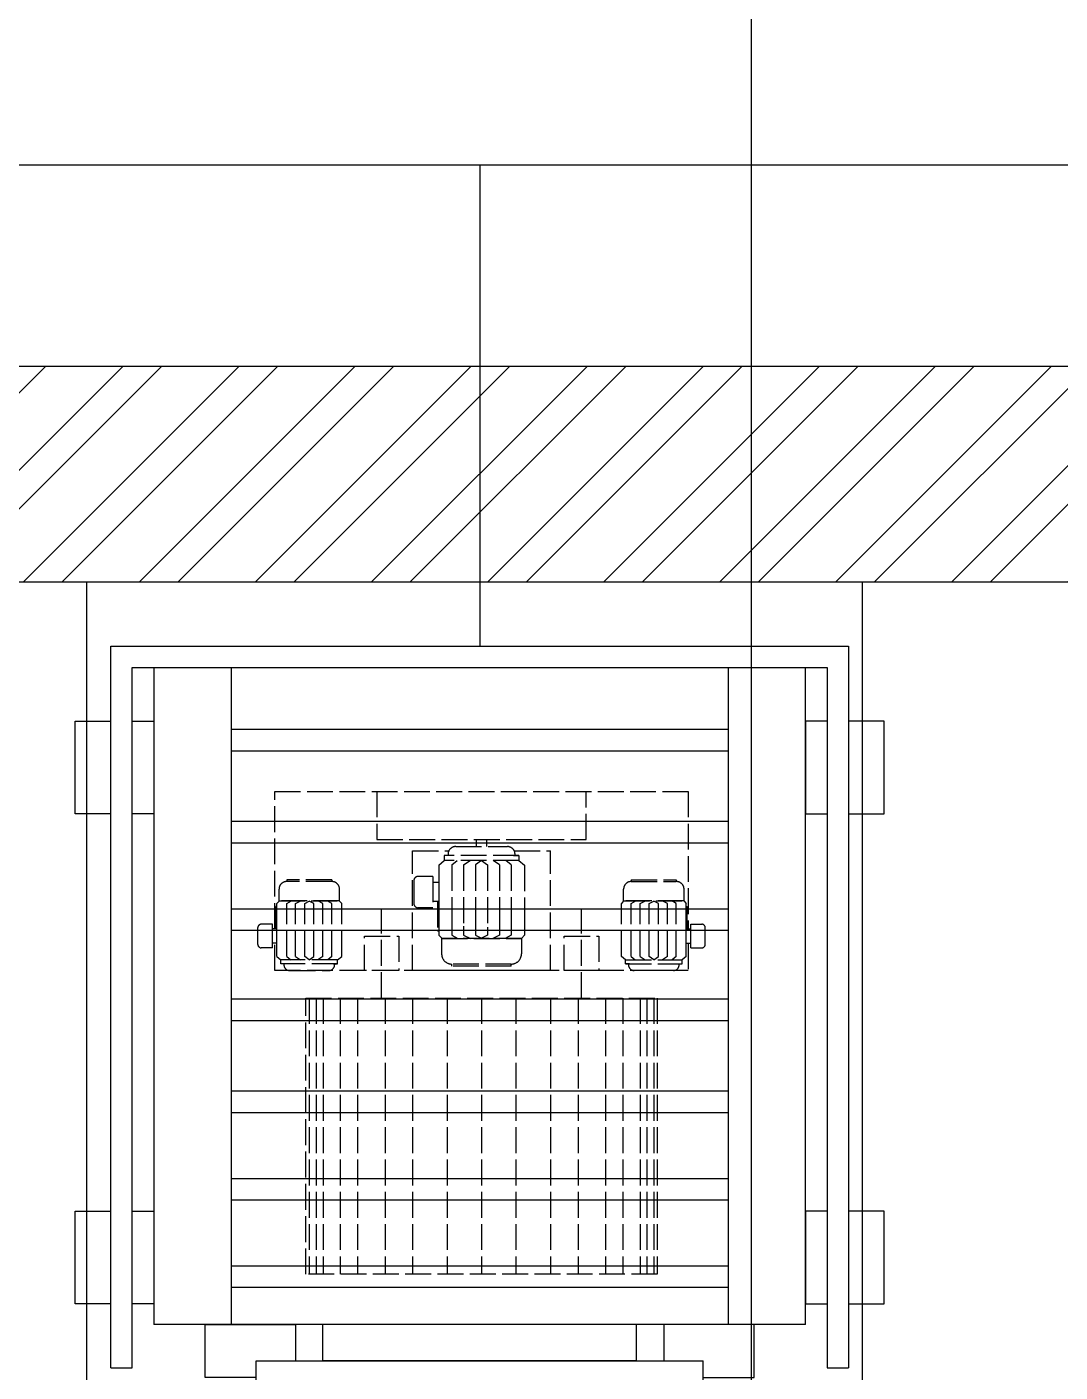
# Model space of a CAD drawing. Header units: millimetres. Extents: x 8553 to 58453, y 11523 to 43612.
# Drawn here: x 43260 to 45659, y 25787 to 28912 of the extents above; entities that cross this region are included whole.
import ezdxf

# ---------------------------------------------------------------- set-up
doc = ezdxf.new("R2010")
doc.units = ezdxf.units.MM
doc.linetypes.add('ACAD_ISO02W100', pattern=[15, 12, -3])
for name, color, linetype in [('font_blue', 142, 'Continuous'), ('green', 122, 'Continuous'), ('grey', 254, 'Continuous'), ('tube_inputWater', 150, 'Continuous'), ('tube_steam', 141, 'Continuous'), ('wall', 250, 'Continuous')]:
    doc.layers.add(name, color=color, linetype=linetype)

msp = doc.modelspace()

# ---------------------------------------------------------------- hatches: boundary and pattern name
at = {"layer": 'font_blue'}
h = msp.add_hatch(dxfattribs=at)
h.set_pattern_fill('ANSI32', color=9, scale=20)
h.set_pattern_definition([(45, (3775.47, 3e-11), (-134.70384, 134.70384), []), (45, (3865.27, 3e-11), (-134.70384, 134.70384), [])])
h.paths.add_polyline_path([(49509.167, 27622.963), (49509.167, 28122.963), (38799.167, 28122.963), (38799.167, 27622.963)])
h.paths.add_polyline_path([(41396.193, 28165.361), (41396.193, 27579.607), (43077.478, 27579.607), (43077.478, 28165.361)], flags=9)
h.paths.add_polyline_path([(46070.314, 28165.361), (46070.314, 27579.607), (47751.599, 27579.607), (47751.599, 28165.361)], flags=9)

# ---------------------------------------------------------------- linework, layer by layer
at = {"layer": 'green'}
for points in [[(49509.167, 27622.963), (49509.167, 28122.963), (38799.167, 28122.963), (38799.167, 27622.963)], [(43399.167, 27622.963), (45199.167, 27622.963), (45199.167, 25522.963), (43399.167, 25522.963)]]:
    msp.add_lwpolyline(points, close=True, dxfattribs=at)
at = {"layer": 'grey'}
for p, q in [((43454.889, 25797.537), (43454.889, 27473.537)), ((43454.889, 27473.537), (45168.063, 27473.537)), ((45168.063, 27473.537), (45168.063, 25797.537)), ((43504.889, 25797.537), (43504.889, 27423.537)), ((43504.889, 27423.537), (45118.063, 27423.537)), ((43554.889, 27423.537), (43554.889, 25897.537)), ((43734.889, 25897.537), (43734.889, 27423.537)), ((44888.063, 27423.537), (44888.063, 25897.537)), ((45068.063, 25897.537), (45068.063, 27423.537)), ((45118.063, 27423.537), (45118.063, 25797.537)), ((43734.889, 27280.552), (44888.063, 27280.552)), ((43734.889, 27230.552), (44888.063, 27230.552)), ((43734.889, 27066.836), (44888.063, 27066.836)), ((43734.889, 27016.836), (44888.063, 27016.836)), ((43734.889, 26863.599), (44888.063, 26863.599)), ((43734.889, 26813.599), (44888.063, 26813.599)), ((43734.889, 26654.268), (44888.063, 26654.268)), ((43734.889, 26604.268), (44888.063, 26604.268)), ((43734.889, 26440.551), (44888.063, 26440.551)), ((43734.889, 26390.551), (44888.063, 26390.551)), ((43734.889, 26237.314), (44888.063, 26237.314)), ((43734.889, 26187.314), (44888.063, 26187.314)), ((43734.889, 26034.253), (44888.063, 26034.253)), ((43734.889, 25984.253), (44888.063, 25984.253)), ((45068.063, 25897.537), (43554.889, 25897.537)), ((43947.389, 25813.537), (43947.389, 25897.537)), ((44675.563, 25813.537), (44675.563, 25897.537)), ((43792.389, 25687.537), (43792.389, 25813.537)), ((43792.389, 25813.537), (44830.563, 25813.537)), ((44675.563, 25813.537), (43947.389, 25813.537)), ((44830.563, 25687.537), (44830.563, 25813.537)), ((43454.889, 25797.537), (43504.889, 25797.537)), ((45118.063, 25797.537), (45168.063, 25797.537))]:
    msp.add_line(p, q, dxfattribs=at)
at = {"layer": 'grey', "linetype": 'ACAD_ISO02W100', "ltscale": 5}
for p, q in [((43835.716, 26816.75), (43835.716, 27135.991)), ((43835.716, 27135.991), (44795.716, 27135.991)), ((44072.941, 27135.991), (44072.941, 27023.991)), ((44558.491, 27023.991), (44558.491, 27135.991)), ((44795.716, 27135.991), (44795.716, 26816.75)), ((44072.941, 27023.991), (44558.491, 27023.991)), ((44155.716, 26719.991), (44155.716, 26997.899)), ((44155.716, 26997.899), (44239.75, 26997.899)), ((44155.716, 26719.991), (44155.716, 26997.899)), ((44255.807, 27007.991), (44375.626, 27007.991)), ((44303.448, 27023.991), (44303.448, 27007.991)), ((44327.448, 27023.991), (44327.448, 27007.991)), ((44391.683, 26997.899), (44475.716, 26997.899)), ((44475.716, 26719.991), (44475.716, 26997.899)), ((44475.716, 26719.991), (44475.716, 26997.899)), ((44216.221, 26964.629), (44228.925, 26975.321)), ((44216.221, 26964.629), (44216.221, 26924.192)), ((44402.508, 26987.201), (44228.925, 26987.201)), ((44228.925, 26987.201), (44228.925, 26980.073)), ((44228.925, 26980.073), (44228.925, 26975.321)), ((44402.508, 26975.321), (44228.925, 26975.321)), ((44246.792, 26965.223), (44259.04, 26975.321)), ((44246.792, 26965.223), (44246.792, 26802.264)), ((44273.804, 26965.223), (44288.986, 26975.321)), ((44273.804, 26965.223), (44273.804, 26802.264)), ((44315.716, 26975.321), (44301.826, 26965.223)), ((44301.826, 26965.223), (44301.826, 26802.264)), ((44315.716, 26975.321), (44329.607, 26965.223)), ((44329.607, 26965.223), (44329.607, 26802.264)), ((44357.628, 26965.223), (44342.446, 26975.321)), ((44357.628, 26965.223), (44357.628, 26802.264)), ((44384.64, 26965.223), (44372.392, 26975.321)), ((44384.64, 26965.223), (44384.64, 26802.264)), ((44390.212, 26987.201), (44402.508, 26987.201)), ((44393.446, 26987.201), (44393.446, 26990.171)), ((44402.508, 26987.201), (44402.508, 26980.073)), ((44402.508, 26980.073), (44402.508, 26975.321)), ((44402.508, 26980.073), (44402.508, 26975.321)), ((44402.508, 26975.321), (44415.211, 26964.629)), ((44415.211, 26964.629), (44415.211, 26802.264)), ((44202.736, 26938.601, 0.001), (44168.866, 26938.601, 0.001)), ((44202.736, 26938.601, 0.001), (44202.736, 26865.861, 0.001)), ((43845.501, 26881.991), (43845.501, 26908.791)), ((43967.932, 26930.391), (43863.501, 26930.391)), ((43863.501, 26930.391), (43863.501, 26926.791)), ((43967.932, 26926.791), (43863.501, 26926.791)), ((43967.932, 26930.391), (43967.932, 26926.791)), ((43985.932, 26881.991), (43985.932, 26908.791)), ((44158.306, 26928.041, 0.001), (44158.306, 26876.421, 0.001)), ((44216.866, 26924.192, 0.001), (44202.736, 26924.192, 0.001)), ((44216.866, 26924.192), (44216.866, 26880.27)), ((44645.501, 26881.991), (44645.501, 26908.791)), ((44663.501, 26930.391), (44767.932, 26930.391)), ((44663.501, 26930.391), (44663.501, 26926.791)), ((44663.501, 26926.791), (44767.932, 26926.791)), ((44767.932, 26930.391), (44767.932, 26926.791)), ((44785.932, 26881.991), (44785.932, 26908.791)), ((43846.381, 26881.991), (43840.341, 26875.845)), ((43846.381, 26881.991), (43840.341, 26875.845)), ((43840.341, 26854.93), (43840.341, 26875.845)), ((43840.341, 26816.75), (43840.341, 26875.845)), ((43845.501, 26881.991), (43985.932, 26881.991)), ((43985.932, 26881.991), (43845.501, 26881.991)), ((43863.501, 26875.845), (43874.188, 26881.991)), ((43863.501, 26875.845), (43874.188, 26881.991)), ((43863.501, 26854.813), (43863.501, 26875.845)), ((43863.501, 26752.391), (43863.501, 26875.845)), ((43883.965, 26875.845), (43896.092, 26881.991)), ((43883.965, 26875.845), (43896.092, 26881.991)), ((43883.965, 26859.99), (43883.965, 26875.845)), ((43883.965, 26752.391), (43883.965, 26875.845)), ((43905.193, 26875.845), (43915.716, 26881.181)), ((43905.193, 26875.845), (43915.716, 26881.181)), ((43905.193, 26854.307), (43905.193, 26875.845)), ((43905.193, 26752.391), (43905.193, 26875.845)), ((43926.239, 26875.845), (43915.716, 26881.181)), ((43926.239, 26875.845), (43915.716, 26881.181)), ((43926.239, 26861.639), (43926.239, 26875.845)), ((43926.239, 26752.391), (43926.239, 26875.845)), ((43947.468, 26875.845), (43935.34, 26881.991)), ((43947.468, 26875.845), (43935.34, 26881.991)), ((43947.468, 26854.935), (43947.468, 26875.845)), ((43947.468, 26752.391), (43947.468, 26875.845)), ((43967.932, 26875.845), (43957.245, 26881.991)), ((43967.932, 26875.845), (43957.245, 26881.991)), ((43967.932, 26875.845), (43957.245, 26881.991)), ((43967.932, 26859.112), (43967.932, 26875.845)), ((43967.932, 26752.391), (43967.932, 26875.845)), ((43967.932, 26850.299), (43967.932, 26875.845)), ((43985.052, 26881.991), (43991.091, 26875.845)), ((43991.091, 26855.231), (43991.091, 26875.845)), ((43991.091, 26752.841), (43991.091, 26875.845)), ((44216.866, 26880.27, 0.001), (44202.736, 26880.27, 0.001)), ((44213.284, 26880.27), (44213.284, 26811.575)), ((44216.221, 26880.27), (44216.221, 26802.264)), ((44645.501, 26881.991), (44640.341, 26875.845)), ((44640.341, 26855.231), (44640.341, 26875.845)), ((44640.341, 26752.841), (44640.341, 26875.845)), ((44785.932, 26881.991), (44645.501, 26881.991)), ((44645.501, 26881.991), (44785.932, 26881.991)), ((44663.501, 26875.845), (44674.188, 26881.991)), ((44663.501, 26875.845), (44674.188, 26881.991)), ((44663.501, 26875.845), (44674.188, 26881.991)), ((44663.501, 26859.112), (44663.501, 26875.845)), ((44663.501, 26752.391), (44663.501, 26875.845)), ((44663.501, 26850.299), (44663.501, 26875.845)), ((44683.965, 26875.845), (44696.092, 26881.991)), ((44683.965, 26875.845), (44696.092, 26881.991)), ((44683.965, 26854.935), (44683.965, 26875.845)), ((44683.965, 26752.391), (44683.965, 26875.845)), ((44705.193, 26875.845), (44715.716, 26881.181)), ((44705.193, 26875.845), (44715.716, 26881.181)), ((44705.193, 26861.639), (44705.193, 26875.845)), ((44705.193, 26752.391), (44705.193, 26875.845)), ((44726.239, 26875.845), (44715.716, 26881.181)), ((44726.239, 26875.845), (44715.716, 26881.181)), ((44726.239, 26854.307), (44726.239, 26875.845)), ((44726.239, 26752.391), (44726.239, 26875.845)), ((44747.468, 26875.845), (44735.34, 26881.991)), ((44747.468, 26875.845), (44735.34, 26881.991)), ((44747.468, 26859.99), (44747.468, 26875.845)), ((44747.468, 26752.391), (44747.468, 26875.845)), ((44767.932, 26875.845), (44757.245, 26881.991)), ((44767.932, 26875.845), (44757.245, 26881.991)), ((44767.932, 26854.813), (44767.932, 26875.845)), ((44767.932, 26752.391), (44767.932, 26875.845)), ((44785.052, 26881.991), (44791.091, 26875.845)), ((44785.052, 26881.991), (44791.091, 26875.845)), ((44791.091, 26854.93), (44791.091, 26875.845)), ((44791.091, 26816.75), (44791.091, 26875.845)), ((43840.341, 26868.791), (43838.116, 26868.791)), ((43838.116, 26816.75), (43838.116, 26868.791)), ((44083.716, 26655.991), (44083.716, 26863.991)), ((44083.716, 26655.991), (44083.716, 26863.991)), ((44202.736, 26865.861, 0.001), (44168.866, 26865.861, 0.001)), ((44547.716, 26655.991), (44547.716, 26863.991)), ((44547.716, 26655.991), (44547.716, 26863.991)), ((44791.091, 26868.791), (44793.316, 26868.791)), ((44793.316, 26816.75), (44793.316, 26868.791)), ((43796.466, 26780.559, 0), (43796.466, 26819.666, 0)), ((43830.125, 26827.666, 0), (43804.466, 26827.666, 0)), ((43830.125, 26772.559, 0), (43830.125, 26827.666, 0)), ((43840.83, 26816.75, 0), (43830.125, 26816.75, 0)), ((43840.83, 26783.475), (43840.83, 26816.75)), ((44216.221, 26811.575), (44213.284, 26811.575)), ((44216.221, 26829.872), (44216.221, 26802.264)), ((44246.792, 26830.026), (44246.792, 26802.264)), ((44273.804, 26823.193), (44273.804, 26802.264)), ((44301.826, 26830.694), (44301.826, 26802.264)), ((44329.607, 26821.016), (44329.607, 26802.264)), ((44357.628, 26829.865), (44357.628, 26802.264)), ((44384.64, 26835.984), (44384.64, 26802.264)), ((44384.64, 26824.351), (44384.64, 26802.264)), ((44415.211, 26829.474), (44415.211, 26802.264)), ((44790.603, 26783.475), (44790.603, 26816.75)), ((44790.603, 26816.75, 0), (44801.307, 26816.75, 0)), ((44801.307, 26772.559, 0), (44801.307, 26827.666, 0)), ((44801.307, 26827.666, 0), (44826.966, 26827.666, 0)), ((44834.966, 26780.559, 0), (44834.966, 26819.666, 0)), ((43840.83, 26783.475, 0), (43830.125, 26783.475, 0)), ((43835.716, 26719.991), (43835.716, 26783.475)), ((43840.341, 26752.841), (43840.341, 26783.475)), ((44043.716, 26719.991), (44043.716, 26799.991)), ((44043.716, 26799.991), (44123.716, 26799.991)), ((44043.716, 26719.991), (44043.716, 26799.991)), ((44043.716, 26799.991), (44123.716, 26799.991)), ((44123.716, 26799.991), (44123.716, 26719.991)), ((44123.716, 26799.991), (44123.716, 26719.991)), ((44224.193, 26794.152), (44216.221, 26802.264)), ((44224.193, 26794.152), (44216.221, 26802.264)), ((44223.032, 26794.152), (44408.4, 26794.152)), ((44223.032, 26794.152), (44223.032, 26758.775)), ((44408.4, 26794.152), (44223.032, 26794.152)), ((44246.792, 26802.264), (44260.898, 26794.152)), ((44246.792, 26802.264), (44260.898, 26794.152)), ((44273.804, 26802.264), (44289.812, 26794.152)), ((44273.804, 26802.264), (44289.812, 26794.152)), ((44301.826, 26802.264), (44315.716, 26795.22)), ((44301.826, 26802.264), (44315.716, 26795.22)), ((44329.607, 26802.264), (44315.716, 26795.22)), ((44329.607, 26802.264), (44315.716, 26795.22)), ((44357.628, 26802.264), (44341.62, 26794.152)), ((44357.628, 26802.264), (44341.62, 26794.152)), ((44384.64, 26802.264), (44370.534, 26794.152)), ((44384.64, 26802.264), (44370.534, 26794.152)), ((44384.64, 26802.264), (44370.534, 26794.152)), ((44408.4, 26794.152), (44415.211, 26802.264)), ((44408.4, 26794.152), (44408.4, 26758.775)), ((44507.716, 26719.991), (44507.716, 26799.991)), ((44507.716, 26799.991), (44587.716, 26799.991)), ((44507.716, 26719.991), (44507.716, 26799.991)), ((44507.716, 26799.991), (44587.716, 26799.991)), ((44587.716, 26799.991), (44587.716, 26719.991)), ((44587.716, 26799.991), (44587.716, 26719.991)), ((44790.603, 26783.475, 0), (44801.307, 26783.475, 0)), ((44791.091, 26752.841), (44791.091, 26783.475)), ((44795.716, 26783.475), (44795.716, 26719.991)), ((43830.125, 26772.559, 0), (43804.466, 26772.559, 0)), ((43840.341, 26752.841), (43849.965, 26744.741)), ((43981.467, 26744.741), (43849.965, 26744.741)), ((43849.965, 26741.141), (43849.965, 26744.741)), ((43863.501, 26752.391), (43872.78, 26744.741)), ((43883.965, 26752.391), (43895.466, 26744.741)), ((43915.716, 26744.741), (43905.193, 26752.391)), ((43915.716, 26744.741), (43926.239, 26752.391)), ((43947.468, 26752.391), (43935.966, 26744.741)), ((43967.932, 26752.391), (43958.652, 26744.741)), ((43981.467, 26744.741), (43991.091, 26752.841)), ((43981.467, 26741.141), (43981.467, 26744.741)), ((43981.467, 26741.141), (43981.467, 26744.741)), ((44649.965, 26744.741), (44640.341, 26752.841)), ((44649.965, 26744.741), (44781.467, 26744.741)), ((44649.965, 26741.141), (44649.965, 26744.741)), ((44649.965, 26741.141), (44649.965, 26744.741)), ((44663.501, 26752.391), (44672.78, 26744.741)), ((44683.965, 26752.391), (44695.466, 26744.741)), ((44715.716, 26744.741), (44705.193, 26752.391)), ((44715.716, 26744.741), (44726.239, 26752.391)), ((44747.468, 26752.391), (44735.966, 26744.741)), ((44767.932, 26752.391), (44758.652, 26744.741)), ((44791.091, 26752.841), (44781.467, 26744.741)), ((44781.467, 26741.141), (44781.467, 26744.741)), ((44801.307, 26772.559, 0), (44826.966, 26772.559, 0)), ((44795.716, 26719.991), (43835.716, 26719.991)), ((43849.965, 26735.741), (43849.965, 26741.141)), ((43981.467, 26735.741), (43849.965, 26735.741)), ((43870.33, 26719.991), (43961.102, 26719.991)), ((43972.152, 26735.741), (43981.467, 26735.741)), ((43974.602, 26735.741), (43974.602, 26733.491)), ((43981.467, 26735.741), (43981.467, 26741.141)), ((44123.716, 26719.991), (44043.716, 26719.991)), ((44123.716, 26719.991), (44043.716, 26719.991)), ((44476.916, 26719.991), (44154.516, 26719.991)), ((44476.916, 26719.991), (44154.516, 26719.991)), ((44384.64, 26735.015), (44246.792, 26735.015)), ((44246.792, 26730.263), (44246.792, 26735.015)), ((44384.64, 26730.263), (44246.792, 26730.263)), ((44384.64, 26730.263), (44384.64, 26735.015)), ((44587.716, 26719.991), (44507.716, 26719.991)), ((44587.716, 26719.991), (44507.716, 26719.991)), ((44649.965, 26735.741), (44649.965, 26741.141)), ((44649.965, 26735.741), (44781.467, 26735.741)), ((44659.28, 26735.741), (44649.965, 26735.741)), ((44656.83, 26735.741), (44656.83, 26733.491)), ((44761.102, 26719.991), (44670.33, 26719.991)), ((44781.467, 26735.741), (44781.467, 26741.141)), ((43915.716, 26655.991), (43915.716, 26014.471)), ((43931.716, 26655.991), (43931.716, 26014.471)), ((43947.716, 26655.991), (43947.716, 26014.471)), ((43987.716, 26655.991), (43987.716, 26014.471)), ((44027.716, 26655.991), (44027.716, 26014.471)), ((44091.716, 26655.991), (44091.716, 26014.471)), ((44155.716, 26655.991), (44155.716, 26014.471)), ((44235.716, 26655.991), (44235.716, 26014.471)), ((44315.716, 26655.991), (44315.716, 26014.471)), ((44395.716, 26655.991), (44395.716, 26014.471)), ((44475.716, 26655.991), (44475.716, 26014.471)), ((44539.716, 26655.991), (44539.716, 26014.471)), ((44603.716, 26655.991), (44603.716, 26014.471)), ((44643.716, 26655.991), (44643.716, 26014.471)), ((44683.716, 26655.991), (44683.716, 26014.471)), ((44699.716, 26655.991), (44699.716, 26014.471)), ((44715.716, 26655.991), (44715.716, 26014.471))]:
    msp.add_line(p, q, dxfattribs=at)
at = {"layer": 'grey'}
for points in [[(43454.889, 27084.279), (43372.044, 27084.279), (43372.044, 27299.569), (43454.889, 27299.569)], [(43504.889, 27299.569), (43554.889, 27299.569), (43554.889, 27084.279), (43504.889, 27084.279)], [(45118.063, 27299.569), (45068.063, 27299.569), (45068.063, 27084.279), (45118.063, 27084.279)], [(45168.063, 27084.279), (45250.876, 27084.279), (45250.876, 27299.569), (45168.063, 27299.569)], [(43454.889, 25945.655), (43372.044, 25945.655), (43372.044, 26160.945), (43454.889, 26160.945)], [(43504.889, 26160.945), (43554.889, 26160.945), (43554.889, 25945.655), (43504.889, 25945.655)], [(45118.063, 26160.945), (45068.063, 26160.945), (45068.063, 25945.655), (45118.063, 25945.655)], [(45168.063, 25945.655), (45250.876, 25945.655), (45250.876, 26160.945), (45168.063, 26160.945)], [(43792.389, 25774.696), (43674.284, 25774.696), (43674.284, 25897.537), (43883.937, 25897.537), (43883.937, 25813.537)], [(44830.563, 25774.696), (44948.668, 25774.696), (44948.668, 25897.537), (44739.015, 25897.537), (44739.015, 25813.537)]]:
    msp.add_lwpolyline(points, dxfattribs=at)
at = {"layer": 'grey', "linetype": 'ACAD_ISO02W100', "ltscale": 5}
msp.add_lwpolyline([(43907.716, 26655.991), (44723.716, 26655.991), (44723.716, 26014.471), (43907.716, 26014.471)], close=True, dxfattribs=at)
for centre, radius, start, end in [((44255.807, 26990.171), 17.82, 90, 189.594354), ((44375.626, 26990.171), 17.82, 0, 90), ((44168.866, 26928.041, 0.001), 10.56, 90, 180), ((43863.501, 26908.791), 18, 90, 180), ((43967.932, 26908.791), 18, 0, 90), ((44663.501, 26908.791), 18, 90, 180), ((44767.932, 26908.791), 18, 0, 90), ((44168.866, 26876.421, 0.001), 10.56, 180, 270), ((43804.466, 26819.666, 0), 8, 90, 180), ((44826.966, 26819.666, 0), 8, 0, 90), ((43804.466, 26780.559, 0), 8, 180, 270), ((44826.966, 26780.559, 0), 8, 270, 0), ((44246.792, 26758.775), 23.76, 180, 270), ((44384.64, 26758.775), 23.76, 270, 0), ((43870.33, 26733.491), 13.5, 170.405646, 270), ((43961.102, 26733.491), 13.5, 270, 0), ((44670.33, 26733.491), 13.5, 180, 270), ((44761.102, 26733.491), 13.5, 270, 9.594354)]:
    msp.add_arc(centre, radius, start, end, dxfattribs=at)
at = {"layer": 'tube_inputWater'}
for p, q in [((55052.673, 28590.821), (39546.569, 28590.821)), ((44311.476, 28590.821), (44311.476, 27473.537))]:
    msp.add_line(p, q, dxfattribs=at)
at = {"layer": 'tube_steam'}
msp.add_line((44941.375, 32669.809), (44941.375, 24209.886), dxfattribs=at)
at = {"layer": 'wall'}
msp.add_line((50330.747, 28122.963), (23453.433, 28122.963), dxfattribs=at)

doc.saveas('drawing.dxf')
